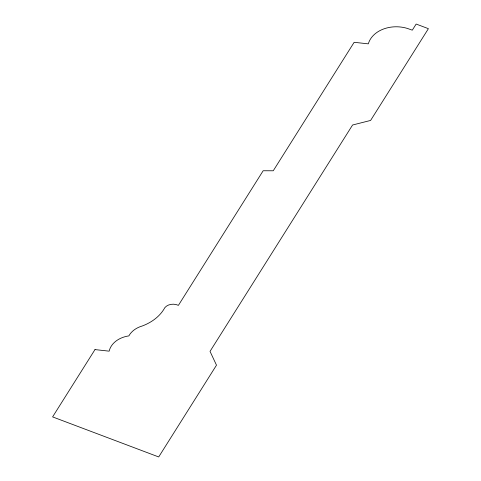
<?xml version="1.0" encoding="UTF-8"?>
<svg xmlns="http://www.w3.org/2000/svg" width="481" height="481" viewBox="0 0 481 481"><rect width="100%" height="100%" fill="white"/><g stroke="black" fill="none" stroke-linecap="round" stroke-linejoin="round"><path stroke-width="0.72" d="M94.985 349.597L52.603 416.901L158.7 456.95L216.492 365.175L210.029 351.377L352.579 125L370.604 120.442L428.397 28.674L416.155 24.05L412.301 30.171L407.509 28.469A29.311 22.222 2.6 0 0 368.326 43.861L354.154 42.298L273.25 170.779L263.161 170.755L178.403 305.357A9.909 7.516 2.6 0 0 164.803 307.696A48.401 36.694 2.6 0 1 142.346 325.95A24.543 18.609 2.6 0 0 128.872 335.888A25.565 19.378 2.6 0 0 109.157 351.16L94.985 349.597"/></g></svg>
